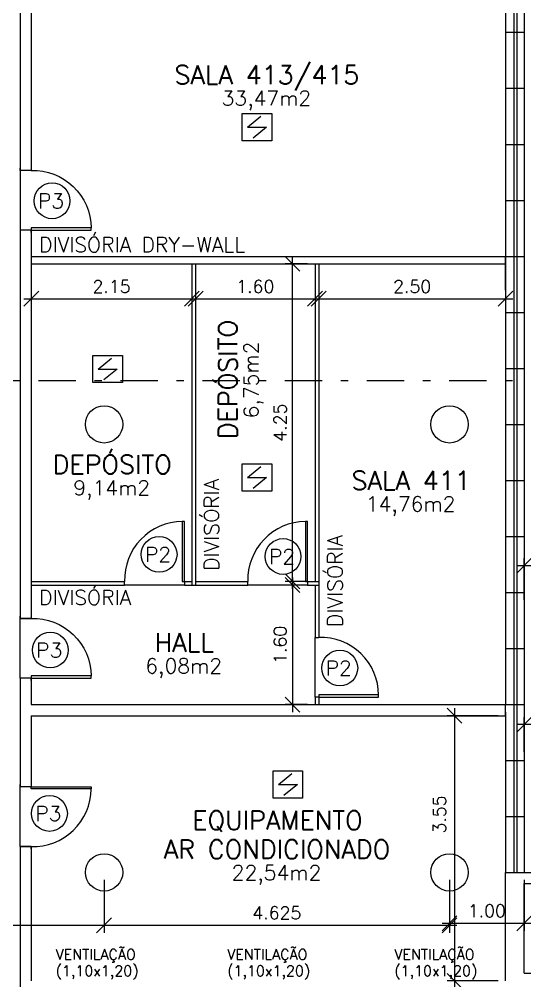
# Model space of a CAD drawing. Header units: millimetres. Extents: x 521 to 1055, y 261 to 520.
# Drawn here: x 609.55 to 616.32, y 403.8 to 416.67 of the extents above; entities that cross this region are included whole.
import ezdxf
from ezdxf.enums import TextEntityAlignment as Align

# ---------------------------------------------------------------- set-up
doc = ezdxf.new("R2010")
doc.units = ezdxf.units.MM
doc.linetypes.add('CONTINU', pattern=[0])
doc.linetypes.add('DASHDOTX2', pattern=[2, 1, -0.5, 0, -0.5])
doc.layers.add('0.1', color=8, linetype='Continuous', lineweight=13)
doc.layers.add('ppci', color=8, linetype='Continuous')
doc.styles.add('ROMANS', font='romans')
doc.styles.get("Standard").update_dxf_attribs({"font": 'romans.shx'})
doc.dimstyles.new('Fares Eng - 50', dxfattribs={"dimscale": 2, "dimtxt": 0.085, "dimasz": 0.1, "dimexe": 0.05, "dimexo": 0.05, "dimgap": 0.04, "dimtad": 1, "dimzin": 4, "dimdsep": 46, "dimtxsty": 'ROMANS', "dimblk1": 'OBLIQUE', "dimblk2": 'OBLIQUE', "dimsah": 1, "dimcen": 0.05, "dimdle": 0.05, "dimclrd": 8, "dimclre": 8, "dimclrt": 8, "dimaunit": 1, "dimadec": 0, "dimazin": 0, "dimtfac": 1, "dimtix": 1, "dimtmove": 2, "dimatfit": 0, "dimldrblk": 'OPEN90', "dimfxl": 1, "dimtolj": 1, "dimtzin": 0, "dimarcsym": 0})

# ---------------------------------------------------------------- blocks, each defined once
blk = doc.blocks.new('P80')
for points in [[(0, 0.86), (0, 0.83), (0.15, 0.83), (0.15, 0.86)], [(0, 0), (0, 0.03), (0.15, 0.03), (0.15, 0)]]:
    blk.add_lwpolyline(points)
blk.add_lwpolyline([(-0.8, 0.06), (0, 0.06), (0, 0.03), (-0.8, 0.03)], close=True)
at = {"color": 8}
blk.add_arc((-0.025, 0.056), 0.775, 88.1408, 179.6698, dxfattribs=at)
blk = doc.blocks.new('ÁREA')
for p in [(0.00005, 0.003762), (0, 0)]:
    blk.add_attdef('COMPARTIMENTO', text='', height=0.0025).set_placement(p, align=Align.CENTER)
at = {"color": 1}
for p in [(-0.00005, -0.003762), (-0.000099, -0.007523)]:
    blk.add_attdef('ÁREA', text='', height=0.002, dxfattribs=at).set_placement(p, align=Align.CENTER)
blk = doc.blocks.new('_OBLIQUE')
at = {"color": 0, "linetype": 'ByBlock'}
blk.add_line((-0.5, -0.5), (0.5, 0.5), dxfattribs=at)
blk = doc.blocks.new('*D745')
at = {"layer": '0.1', "color": 8, "linetype": 'CONTINU', "lineweight": -2, "transparency": 16777216}
for p, q in [((605.936, 405.146), (605.936, 404.439)), ((610.686, 405.146), (610.686, 404.439)), ((605.836, 404.539), (610.786, 404.539))]:
    blk.add_line(p, q, dxfattribs=at)
at = {"layer": 'DEFPOINTS', "color": 0, "linetype": 'CONTINU', "lineweight": -2, "transparency": 16777216}
for p in [(605.936, 405.246), (610.686, 405.246), (610.686, 404.539)]:
    blk.add_point(p, dxfattribs=at)
at = {"layer": '0.1', "color": 8, "linetype": 'CONTINU', "lineweight": -2, "transparency": 16777216, "xscale": 0.2, "yscale": 0.2, "zscale": 0.2, "rotation": 180}
blk.add_blockref('_OBLIQUE', (605.936, 404.539), dxfattribs=at)
at = {"layer": '0.1', "color": 8, "linetype": 'CONTINU', "lineweight": -2, "transparency": 16777216, "xscale": 0.2, "yscale": 0.2, "zscale": 0.2}
blk.add_blockref('_OBLIQUE', (610.686, 404.539), dxfattribs=at)
at = {"layer": '0.1', "color": 8, "linetype": 'CONTINU', "transparency": 16777216, "insert": (608.311, 404.704), "char_height": 0.17, "attachment_point": 5, "style": 'ROMANS'}
blk.add_mtext('\\A1;4.75', dxfattribs=at)
blk = doc.blocks.new('_Open90')
at = {"color": 0, "linetype": 'ByBlock', "lineweight": -2}
for p, q in [((0, 0), (-1, 0)), ((-0.5, 0.5), (0, 0)), ((0, 0), (-0.5, -0.5))]:
    blk.add_line(p, q, dxfattribs=at)
blk = doc.blocks.new('*D746')
at = {"layer": '0.1', "color": 8, "linetype": 'CONTINU', "lineweight": -2, "transparency": 16777216}
for p, q in [((610.686, 405.146), (610.686, 404.439)), ((615.311, 405.146), (615.311, 404.439)), ((610.586, 404.539), (615.411, 404.539))]:
    blk.add_line(p, q, dxfattribs=at)
at = {"layer": 'DEFPOINTS', "color": 0, "linetype": 'CONTINU', "lineweight": -2, "transparency": 16777216}
for p in [(610.686, 405.246), (615.311, 405.246), (615.311, 404.539)]:
    blk.add_point(p, dxfattribs=at)
at = {"layer": '0.1', "color": 8, "linetype": 'CONTINU', "lineweight": -2, "transparency": 16777216, "xscale": 0.2, "yscale": 0.2, "zscale": 0.2, "rotation": 180}
blk.add_blockref('_OBLIQUE', (610.686, 404.539), dxfattribs=at)
at = {"layer": '0.1', "color": 8, "linetype": 'CONTINU', "lineweight": -2, "transparency": 16777216, "xscale": 0.2, "yscale": 0.2, "zscale": 0.2}
blk.add_blockref('_OBLIQUE', (615.311, 404.539), dxfattribs=at)
at = {"layer": '0.1', "color": 8, "linetype": 'CONTINU', "transparency": 16777216, "insert": (612.999, 404.704), "char_height": 0.17, "attachment_point": 5, "style": 'ROMANS'}
blk.add_mtext('\\A1;4.625', dxfattribs=at)
blk = doc.blocks.new('*D747')
at = {"layer": '0.1', "color": 8, "linetype": 'CONTINU', "lineweight": -2, "transparency": 16777216}
for p, q in [((615.311, 405.146), (615.311, 404.466)), ((616.311, 405.146), (616.311, 404.466)), ((615.211, 404.566), (616.411, 404.566))]:
    blk.add_line(p, q, dxfattribs=at)
at = {"layer": 'DEFPOINTS', "color": 0, "linetype": 'CONTINU', "lineweight": -2, "transparency": 16777216}
for p in [(615.311, 405.246), (616.311, 405.246), (616.311, 404.566)]:
    blk.add_point(p, dxfattribs=at)
at = {"layer": '0.1', "color": 8, "linetype": 'CONTINU', "lineweight": -2, "transparency": 16777216, "xscale": 0.2, "yscale": 0.2, "zscale": 0.2, "rotation": 180}
blk.add_blockref('_OBLIQUE', (615.311, 404.566), dxfattribs=at)
at = {"layer": '0.1', "color": 8, "linetype": 'CONTINU', "lineweight": -2, "transparency": 16777216, "xscale": 0.2, "yscale": 0.2, "zscale": 0.2}
blk.add_blockref('_OBLIQUE', (616.311, 404.566), dxfattribs=at)
at = {"layer": '0.1', "color": 8, "linetype": 'CONTINU', "transparency": 16777216, "insert": (615.811, 404.731), "char_height": 0.17, "attachment_point": 5, "style": 'ROMANS'}
blk.add_mtext('\\A1;1.00', dxfattribs=at)
blk = doc.blocks.new('*D765')
at = {"layer": '0.1', "color": 8, "linetype": 'CONTINU', "lineweight": -2, "transparency": 16777216}
for p, q in [((616.311, 408.896), (616.311, 409.454)), ((620.011, 408.896), (620.011, 409.454)), ((620.111, 409.354), (616.211, 409.354))]:
    blk.add_line(p, q, dxfattribs=at)
at = {"layer": 'DEFPOINTS', "color": 0, "linetype": 'CONTINU', "lineweight": -2, "transparency": 16777216}
for p in [(616.311, 409.354), (616.311, 408.796), (620.011, 408.796)]:
    blk.add_point(p, dxfattribs=at)
at = {"layer": '0.1', "color": 8, "linetype": 'CONTINU', "lineweight": -2, "transparency": 16777216, "xscale": 0.2, "yscale": 0.2, "zscale": 0.2, "rotation": 180}
blk.add_blockref('_OBLIQUE', (616.311, 409.354), dxfattribs=at)
at = {"layer": '0.1', "color": 8, "linetype": 'CONTINU', "lineweight": -2, "transparency": 16777216, "xscale": 0.2, "yscale": 0.2, "zscale": 0.2}
blk.add_blockref('_OBLIQUE', (620.011, 409.354), dxfattribs=at)
at = {"layer": '0.1', "color": 8, "linetype": 'CONTINU', "transparency": 16777216, "insert": (618.161, 409.519), "char_height": 0.17, "attachment_point": 5, "style": 'ROMANS'}
blk.add_mtext('\\A1;3.70', dxfattribs=at)
blk = doc.blocks.new('*D772')
at = {"layer": '0.1', "color": 8, "linetype": 'CONTINU', "lineweight": -2, "transparency": 16777216}
for p, q in [((616.311, 406.862), (616.311, 407.325)), ((616.881, 406.862), (616.881, 407.325)), ((616.981, 407.225), (616.211, 407.225))]:
    blk.add_line(p, q, dxfattribs=at)
at = {"layer": 'DEFPOINTS', "color": 0, "linetype": 'CONTINU', "lineweight": -2, "transparency": 16777216}
for p in [(616.311, 407.225), (616.311, 406.762), (616.881, 406.762)]:
    blk.add_point(p, dxfattribs=at)
at = {"layer": '0.1', "color": 8, "linetype": 'CONTINU', "lineweight": -2, "transparency": 16777216, "xscale": 0.2, "yscale": 0.2, "zscale": 0.2, "rotation": 180}
blk.add_blockref('_OBLIQUE', (616.311, 407.225), dxfattribs=at)
at = {"layer": '0.1', "color": 8, "linetype": 'CONTINU', "lineweight": -2, "transparency": 16777216, "xscale": 0.2, "yscale": 0.2, "zscale": 0.2}
blk.add_blockref('_OBLIQUE', (616.881, 407.225), dxfattribs=at)
at = {"layer": '0.1', "color": 8, "linetype": 'CONTINU', "transparency": 16777216, "insert": (616.596, 407.39), "char_height": 0.17, "attachment_point": 5, "style": 'ROMANS'}
blk.add_mtext('\\A1;.57', dxfattribs=at)
blk = doc.blocks.new('*D825')
at = {"layer": '0.1', "color": 8, "lineweight": -2, "transparency": 16777216}
for p, q in [((615.378, 407.444), (615.378, 403.694)), ((615.961, 407.344), (615.278, 407.344)), ((615.961, 403.794), (615.278, 403.794))]:
    blk.add_line(p, q, dxfattribs=at)
at = {"layer": 'DEFPOINTS', "color": 0, "lineweight": -2, "transparency": 16777216}
for p in [(616.061, 407.344), (615.378, 403.794), (616.061, 403.794)]:
    blk.add_point(p, dxfattribs=at)
at = {"layer": '0.1', "color": 8, "lineweight": -2, "transparency": 16777216, "xscale": 0.2, "yscale": 0.2, "zscale": 0.2}
for p, rotation in [((615.378, 407.344), 90), ((615.378, 403.794), 270)]:
    blk.add_blockref('_OBLIQUE', p, dxfattribs=dict(at, rotation=rotation))
at = {"layer": '0.1', "color": 8, "transparency": 16777216, "insert": (615.178, 406.022), "char_height": 0.17, "attachment_point": 5, "rotation": 90, "style": 'ROMANS'}
blk.add_mtext('\\A1;3.55', dxfattribs=at)
blk = doc.blocks.new('*D834')
at = {"layer": '0.1', "color": 8, "linetype": 'CONTINU', "lineweight": -2, "transparency": 16777216}
for p, q in [((608.841, 421.846), (608.841, 403.546)), ((609.461, 421.746), (608.741, 421.746)), ((609.461, 403.646), (608.741, 403.646))]:
    blk.add_line(p, q, dxfattribs=at)
at = {"layer": 'DEFPOINTS', "color": 0, "linetype": 'CONTINU', "lineweight": -2, "transparency": 16777216}
for p in [(609.561, 421.746), (608.841, 403.646), (609.561, 403.646)]:
    blk.add_point(p, dxfattribs=at)
at = {"layer": '0.1', "color": 8, "linetype": 'CONTINU', "lineweight": -2, "transparency": 16777216, "xscale": 0.2, "yscale": 0.2, "zscale": 0.2}
for p, rotation in [((608.841, 421.746), 90), ((608.841, 403.646), 270)]:
    blk.add_blockref('_OBLIQUE', p, dxfattribs=dict(at, rotation=rotation))
at = {"layer": '0.1', "color": 8, "linetype": 'CONTINU', "transparency": 16777216, "insert": (608.676, 412.696), "char_height": 0.17, "attachment_point": 5, "rotation": 90, "style": 'ROMANS'}
blk.add_mtext('\\A1;18.10', dxfattribs=at)
blk = doc.blocks.new('*D3266')
at = {"layer": '0.1', "color": 8, "linetype": 'CONTINU', "lineweight": -2, "transparency": 16777216}
for p, q in [((609.711, 413.296), (609.711, 412.828)), ((611.861, 413.296), (611.861, 412.828)), ((609.611, 412.928), (611.961, 412.928))]:
    blk.add_line(p, q, dxfattribs=at)
at = {"layer": 'DEFPOINTS', "color": 0, "linetype": 'CONTINU', "lineweight": -2, "transparency": 16777216}
for p in [(609.711, 413.396), (611.861, 413.396), (611.861, 412.928)]:
    blk.add_point(p, dxfattribs=at)
at = {"layer": '0.1', "color": 8, "linetype": 'CONTINU', "lineweight": -2, "transparency": 16777216, "xscale": 0.2, "yscale": 0.2, "zscale": 0.2, "rotation": 180}
blk.add_blockref('_OBLIQUE', (609.711, 412.928), dxfattribs=at)
at = {"layer": '0.1', "color": 8, "linetype": 'CONTINU', "lineweight": -2, "transparency": 16777216, "xscale": 0.2, "yscale": 0.2, "zscale": 0.2}
blk.add_blockref('_OBLIQUE', (611.861, 412.928), dxfattribs=at)
at = {"layer": '0.1', "color": 8, "linetype": 'CONTINU', "lineweight": -2, "transparency": 16777216, "insert": (610.786, 413.093), "char_height": 0.17, "attachment_point": 5, "style": 'ROMANS'}
blk.add_mtext('\\A1;2.15', dxfattribs=at)
blk = doc.blocks.new('*D3267')
at = {"layer": '0.1', "color": 8, "linetype": 'CONTINU', "lineweight": -2, "transparency": 16777216}
for p, q in [((611.911, 413.296), (611.911, 412.828)), ((613.511, 413.296), (613.511, 412.828)), ((611.811, 412.928), (613.611, 412.928))]:
    blk.add_line(p, q, dxfattribs=at)
at = {"layer": 'DEFPOINTS', "color": 0, "linetype": 'CONTINU', "lineweight": -2, "transparency": 16777216}
for p in [(611.911, 413.396), (613.511, 413.396), (613.511, 412.928)]:
    blk.add_point(p, dxfattribs=at)
at = {"layer": '0.1', "color": 8, "linetype": 'CONTINU', "lineweight": -2, "transparency": 16777216, "xscale": 0.2, "yscale": 0.2, "zscale": 0.2, "rotation": 180}
blk.add_blockref('_OBLIQUE', (611.911, 412.928), dxfattribs=at)
at = {"layer": '0.1', "color": 8, "linetype": 'CONTINU', "lineweight": -2, "transparency": 16777216, "xscale": 0.2, "yscale": 0.2, "zscale": 0.2}
blk.add_blockref('_OBLIQUE', (613.511, 412.928), dxfattribs=at)
at = {"layer": '0.1', "color": 8, "linetype": 'CONTINU', "lineweight": -2, "transparency": 16777216, "insert": (612.711, 413.093), "char_height": 0.17, "attachment_point": 5, "style": 'ROMANS'}
blk.add_mtext('\\A1;1.60', dxfattribs=at)
blk = doc.blocks.new('*D3268')
at = {"layer": '0.1', "color": 8, "linetype": 'CONTINU', "lineweight": -2, "transparency": 16777216}
for p, q in [((613.561, 413.296), (613.561, 412.828)), ((616.061, 413.296), (616.061, 412.828)), ((613.461, 412.928), (616.161, 412.928))]:
    blk.add_line(p, q, dxfattribs=at)
at = {"layer": 'DEFPOINTS', "color": 0, "linetype": 'CONTINU', "lineweight": -2, "transparency": 16777216}
for p in [(613.561, 413.396), (616.061, 413.396), (616.061, 412.928)]:
    blk.add_point(p, dxfattribs=at)
at = {"layer": '0.1', "color": 8, "linetype": 'CONTINU', "lineweight": -2, "transparency": 16777216, "xscale": 0.2, "yscale": 0.2, "zscale": 0.2, "rotation": 180}
blk.add_blockref('_OBLIQUE', (613.561, 412.928), dxfattribs=at)
at = {"layer": '0.1', "color": 8, "linetype": 'CONTINU', "lineweight": -2, "transparency": 16777216, "xscale": 0.2, "yscale": 0.2, "zscale": 0.2}
blk.add_blockref('_OBLIQUE', (616.061, 412.928), dxfattribs=at)
at = {"layer": '0.1', "color": 8, "linetype": 'CONTINU', "lineweight": -2, "transparency": 16777216, "insert": (614.811, 413.093), "char_height": 0.17, "attachment_point": 5, "style": 'ROMANS'}
blk.add_mtext('\\A1;2.50', dxfattribs=at)
blk = doc.blocks.new('*D3269')
at = {"layer": '0.1', "color": 8, "linetype": 'CONTINU', "lineweight": -2, "transparency": 16777216}
for p, q in [((613.209, 409.044), (613.209, 413.496)), ((613.411, 413.396), (613.109, 413.396)), ((613.411, 409.144), (613.109, 409.144))]:
    blk.add_line(p, q, dxfattribs=at)
at = {"layer": 'DEFPOINTS', "color": 0, "linetype": 'CONTINU', "lineweight": -2, "transparency": 16777216}
for p in [(613.209, 413.396), (613.511, 413.396), (613.511, 409.144)]:
    blk.add_point(p, dxfattribs=at)
at = {"layer": '0.1', "color": 8, "linetype": 'CONTINU', "lineweight": -2, "transparency": 16777216, "xscale": 0.2, "yscale": 0.2, "zscale": 0.2}
for p, rotation in [((613.209, 413.396), 90), ((613.209, 409.144), 270)]:
    blk.add_blockref('_OBLIQUE', p, dxfattribs=dict(at, rotation=rotation))
at = {"layer": '0.1', "color": 8, "linetype": 'CONTINU', "lineweight": -2, "transparency": 16777216, "insert": (613.044, 411.27), "char_height": 0.17, "attachment_point": 5, "rotation": 90, "style": 'ROMANS'}
blk.add_mtext('\\A1;4.25', dxfattribs=at)
blk = doc.blocks.new('*D3270')
at = {"layer": '0.1', "color": 8, "linetype": 'CONTINU', "lineweight": -2, "transparency": 16777216}
for p, q in [((613.209, 409.194), (613.209, 407.394)), ((613.411, 409.094), (613.109, 409.094)), ((613.411, 407.494), (613.109, 407.494))]:
    blk.add_line(p, q, dxfattribs=at)
at = {"layer": 'DEFPOINTS', "color": 0, "linetype": 'CONTINU', "lineweight": -2, "transparency": 16777216}
for p in [(613.511, 409.094), (613.209, 407.494), (613.511, 407.494)]:
    blk.add_point(p, dxfattribs=at)
at = {"layer": '0.1', "color": 8, "linetype": 'CONTINU', "lineweight": -2, "transparency": 16777216, "xscale": 0.2, "yscale": 0.2, "zscale": 0.2}
for p, rotation in [((613.209, 409.094), 90), ((613.209, 407.494), 270)]:
    blk.add_blockref('_OBLIQUE', p, dxfattribs=dict(at, rotation=rotation))
at = {"layer": '0.1', "color": 8, "linetype": 'CONTINU', "lineweight": -2, "transparency": 16777216, "insert": (613.044, 408.294), "char_height": 0.17, "attachment_point": 5, "rotation": 90, "style": 'ROMANS'}
blk.add_mtext('\\A1;1.60', dxfattribs=at)

msp = doc.modelspace()

# ---------------------------------------------------------------- linework, layer by layer
at = {"layer": '0.1', "color": 8, "linetype": 'CONTINU'}
for p, q in [((616.17144, 423.09649), (616.17144, 405.24649)), ((616.21144, 423.09649), (616.21144, 405.24649)), ((616.31144, 423.09649), (616.31144, 405.24649)), ((616.06144, 417.24649), (616.06144, 414.74649)), ((616.06144, 416.49649), (616.31144, 416.49649)), ((616.06144, 415.74649), (616.31144, 415.74649)), ((616.06144, 414.99649), (616.31144, 414.99649)), ((609.56144, 414.64649), (609.56144, 413.84649)), ((616.06144, 414.74649), (616.06144, 413.49649)), ((616.06144, 414.24649), (616.31144, 414.24649)), ((616.06144, 413.49649), (616.31144, 413.49649)), ((616.06144, 413.49649), (616.06144, 412.74649)), ((611.86144, 413.39649), (611.86144, 409.09357)), ((611.91144, 413.39649), (611.91144, 409.09357)), ((613.51144, 413.39649), (613.51144, 409.14357)), ((613.56144, 413.39649), (613.56144, 408.39357)), ((616.06144, 413.04357), (616.06144, 413.44649)), ((616.06144, 413.39649), (616.06144, 411.24649)), ((616.06144, 412.74649), (616.31144, 412.74649)), ((616.06144, 411.99649), (616.31144, 411.99649)), ((616.06144, 411.24649), (616.31144, 411.24649)), ((616.06144, 411.24649), (616.06144, 407.49357)), ((616.06144, 410.49649), (616.31144, 410.49649)), ((616.06144, 409.74649), (616.31144, 409.74649)), ((609.71144, 409.14357), (610.96144, 409.14357)), ((610.96144, 409.09357), (610.96144, 409.14357)), ((611.76144, 409.14357), (611.76144, 409.09357)), ((611.76144, 409.14357), (611.86144, 409.14357)), ((611.91144, 409.14357), (612.61144, 409.14357)), ((612.61144, 409.09357), (612.61144, 409.14357)), ((613.41144, 409.14357), (613.41144, 409.09357)), ((613.41144, 409.14357), (613.56144, 409.14357)), ((609.71144, 409.09357), (610.96144, 409.09357)), ((611.76144, 409.09357), (612.61144, 409.09357)), ((613.41144, 409.09357), (613.56144, 409.09357)), ((613.51144, 409.09357), (613.51144, 408.39357)), ((616.06144, 408.99649), (616.31144, 408.99649)), ((609.56144, 407.84649), (609.56144, 408.64649)), ((616.06144, 408.24649), (616.31144, 408.24649)), ((616.06144, 407.49649), (616.31144, 407.49649)), ((616.06144, 407.39357), (616.06144, 405.24649)), ((616.06144, 406.74649), (616.31144, 406.74649)), ((609.56144, 405.59357), (609.56144, 406.39357)), ((616.06144, 405.99649), (616.31144, 405.99649))]:
    msp.add_line(p, q, dxfattribs=at)
at = {"layer": '0.1', "color": 7}
for p, q in [((609.56144, 418.74649), (609.56144, 414.64649)), ((609.71144, 418.74649), (609.71144, 414.64649)), ((609.71144, 414.64649), (609.56144, 414.64649)), ((609.71144, 413.84649), (609.56144, 413.84649)), ((609.56144, 413.84649), (609.56144, 408.64649)), ((609.71144, 413.84649), (609.71144, 408.64649)), ((609.71144, 413.49649), (616.06144, 413.49649)), ((616.06144, 413.39649), (616.06144, 413.49649)), ((609.71144, 413.39649), (616.06144, 413.39649)), ((609.56144, 408.64649), (609.71144, 408.64649)), ((609.71144, 407.84649), (609.56144, 407.84649)), ((609.56144, 407.84649), (609.56144, 406.39357)), ((609.71144, 407.84649), (609.71144, 407.49357)), ((609.71144, 407.49357), (616.06144, 407.49357)), ((616.06144, 407.34357), (616.06144, 407.49357)), ((609.71144, 407.34357), (616.06144, 407.34357)), ((609.71144, 407.34357), (609.71144, 406.39357)), ((609.71144, 406.39357), (609.56144, 406.39357)), ((609.56144, 405.59357), (609.71144, 405.59357)), ((609.56144, 405.59357), (609.56144, 403.64649)), ((609.71144, 405.59357), (609.71144, 403.79357)), ((616.06144, 405.24649), (616.81144, 405.24649)), ((616.06144, 403.79357), (616.06144, 405.24649)), ((616.31144, 403.89649), (616.31144, 405.09649)), ((616.31144, 405.09649), (616.81144, 405.09649)), ((616.31144, 403.89649), (616.88144, 403.89649))]:
    msp.add_line(p, q, dxfattribs=at)
at = {"layer": '0.1', "color": 8, "linetype": 'DASHDOTX2', "ltscale": 0.5}
msp.add_line((599.90576, 411.83162), (620.3808, 411.83162), dxfattribs=at)
at = {"layer": '0.1', "color": 8, "linetype": 'CONTINU', "lineweight": -2}
for p, q in [((611.76144, 409.09357), (610.96144, 409.09357)), ((613.41144, 409.09357), (612.61144, 409.09357)), ((613.51144, 407.59357), (613.51144, 408.39357))]:
    msp.add_line(p, q, dxfattribs=at)
at = {"layer": '0.1', "color": 8}
for p, q in [((613.51144, 408.39357), (613.56144, 408.39357)), ((613.56144, 407.59357), (613.51144, 407.59357)), ((613.51144, 407.59357), (613.51144, 407.49357)), ((613.56144, 407.59357), (613.56144, 407.49357))]:
    msp.add_line(p, q, dxfattribs=at)
for points in [[(611.73144, 409.94357), (611.73144, 409.14357), (611.76144, 409.14357), (611.76144, 409.94357)], [(613.38144, 409.94357), (613.38144, 409.14357), (613.41144, 409.14357), (613.41144, 409.94357)], [(614.36144, 407.62357), (613.56144, 407.62357), (613.56144, 407.59357), (614.36144, 407.59357)]]:
    msp.add_lwpolyline(points, close=True, dxfattribs=at)
for centre in [(609.98916, 414.24029), (611.42316, 409.50505), (613.08249, 409.47695), (609.96607, 408.22399), (613.84185, 407.98307), (609.95442, 406.03583)]:
    msp.add_circle(centre, 0.23964, dxfattribs=at)
at = {"layer": '0.1', "color": 7}
for centre in [(610.68644, 411.24649), (615.31144, 411.24649), (610.68644, 405.24649), (615.31144, 405.24649)]:
    msp.add_circle(centre, 0.25, dxfattribs=at)
at = {"layer": '0.1', "color": 8}
for centre, start, end in [((611.73591, 409.16871), 90.330199, 181.859182), ((613.38591, 409.16871), 90.330199, 181.859182), ((613.58658, 407.6191), 0.330199, 91.859182)]:
    msp.add_arc(centre, 0.77487, start, end, dxfattribs=at)
at = {"layer": 'ppci', "color": 10, "linetype": 'Continuous'}
for p, q in [((612.60629, 415.22661), (612.78492, 415.37292)), ((612.60629, 415.22661), (612.8596, 415.22661)), ((612.8596, 415.22661), (612.68097, 415.08029)), ((610.60875, 411.98742), (610.78738, 412.13373)), ((610.60875, 411.98742), (610.86206, 411.98742)), ((610.86206, 411.98742), (610.68343, 411.8411)), ((612.60629, 410.5346), (612.78492, 410.68091)), ((612.60629, 410.5346), (612.8596, 410.5346)), ((612.8596, 410.5346), (612.68097, 410.38828)), ((613.02041, 406.42384), (613.19904, 406.57016)), ((613.02041, 406.42384), (613.27372, 406.42384)), ((613.27372, 406.42384), (613.09509, 406.27753))]:
    msp.add_line(p, q, dxfattribs=at)
for points in [[(612.53505, 415.40881), (612.93084, 415.40881), (612.93084, 415.0444), (612.53505, 415.0444)], [(610.53751, 412.16963), (610.9333, 412.16963), (610.9333, 411.80521), (610.53751, 411.80521)], [(612.53505, 410.71681), (612.93084, 410.71681), (612.93084, 410.35239), (612.53505, 410.35239)], [(612.94916, 406.60605), (613.34496, 406.60605), (613.34496, 406.24163), (612.94916, 406.24163)]]:
    msp.add_lwpolyline(points, close=True, dxfattribs=at)

# ---------------------------------------------------------------- block references
at = {"layer": '0.1', "color": 8}
ref = msp.add_blockref('ÁREA', (612.86569, 415.80246), dxfattribs=dict(at, xscale=133.3333333333333, yscale=133.3333333333333, zscale=133.3333333333333))
ref.add_attrib('COMPARTIMENTO', 'SALA 413/415', dxfattribs={"layer": '0', "color": 3, "height": 0.25}).set_placement((612.86569, 415.80246), align=Align.CENTER)
ref.add_attrib('ÁREA', '33,47m2', dxfattribs={"layer": '0', "color": 1, "height": 0.2}).set_placement((612.85906, 415.51451), align=Align.CENTER)
at = {"layer": '0.1', "color": 8, "xscale": -1}
for p in [(609.71144, 413.81649), (609.71144, 407.81649)]:
    msp.add_blockref('P80', p, dxfattribs=at)
at = {"layer": '0.1', "color": 8}
ref = msp.add_blockref('ÁREA', (612.46716, 411.84803), dxfattribs=dict(at, xscale=133.3333333333333, yscale=133.3333333333333, zscale=133.3333333333333, rotation=90))
ref.add_attrib('COMPARTIMENTO', 'DEPÓSITO', dxfattribs={"layer": '0', "color": 3, "height": 0.25, "rotation": 90}).set_placement((612.46716, 411.84803), align=Align.CENTER)
ref.add_attrib('ÁREA', '6,75m2', dxfattribs={"layer": '0', "color": 1, "height": 0.2, "rotation": 90}).set_placement((612.75512, 411.8414), align=Align.CENTER)
ref = msp.add_blockref('ÁREA', (610.79489, 410.5842), dxfattribs=dict(at, xscale=133.3333333333333, yscale=133.3333333333333, zscale=133.3333333333333))
ref.add_attrib('COMPARTIMENTO', 'DEPÓSITO', dxfattribs={"layer": '0', "color": 3, "height": 0.25}).set_placement((610.79489, 410.5842), align=Align.CENTER)
ref.add_attrib('ÁREA', '9,14m2', dxfattribs={"layer": '0', "color": 1, "height": 0.2}).set_placement((610.78826, 410.29625), align=Align.CENTER)
ref = msp.add_blockref('ÁREA', (614.79728, 410.36905), dxfattribs=dict(at, xscale=133.3333333333333, yscale=133.3333333333333, zscale=133.3333333333333))
ref.add_attrib('COMPARTIMENTO', 'SALA 411', dxfattribs={"layer": '0', "color": 3, "height": 0.25}).set_placement((614.79728, 410.36905), align=Align.CENTER)
ref.add_attrib('ÁREA', '14,76m2', dxfattribs={"layer": '0', "color": 1, "height": 0.2}).set_placement((614.79065, 410.08109), align=Align.CENTER)
ref = msp.add_blockref('ÁREA', (611.75878, 408.19965), dxfattribs=dict(at, xscale=133.3333333333333, yscale=133.3333333333333, zscale=133.3333333333333))
ref.add_attrib('COMPARTIMENTO', 'HALL', dxfattribs={"layer": '0', "color": 3, "height": 0.25}).set_placement((611.75878, 408.19965), align=Align.CENTER)
ref.add_attrib('ÁREA', '6,08m2', dxfattribs={"layer": '0', "color": 1, "height": 0.2}).set_placement((611.75214, 407.9117), align=Align.CENTER)
at = {"layer": '0.1', "color": 8, "rotation": 180}
msp.add_blockref('P80', (609.71144, 406.42357), dxfattribs=at)
at = {"layer": '0.1', "color": 8}
ref = msp.add_blockref('ÁREA', (613.00158, 405.43114), dxfattribs=dict(at, xscale=133.3333333333333, yscale=133.3333333333333, zscale=133.3333333333333))
ref.add_attrib('COMPARTIMENTO', 'AR CONDICIONADO', dxfattribs={"layer": '0', "color": 3, "height": 0.25}).set_placement((613.00158, 405.43114), align=Align.CENTER)
ref.add_attrib('ÁREA', '22,54m2', dxfattribs={"layer": '0', "color": 1, "height": 0.2}).set_placement((612.99495, 405.14318), align=Align.CENTER)
ref.add_attrib('COMPARTIMENTO', 'EQUIPAMENTO', dxfattribs={"layer": '0', "color": 3, "height": 0.25}).set_placement((613.00821, 405.81936), align=Align.CENTER)

# ---------------------------------------------------------------- texts
for s, height, p in [('P3', 0.2, (609.79855, 414.13878)), ('DIVISÓRIA DRY-WALL', 0.2, (609.81506, 413.55201)), ('P2', 0.2, (611.23255, 409.40353)), ('P2', 0.2, (612.89188, 409.37544)), ('DIVISÓRIA', 0.2, (609.81506, 408.82767)), ('P3', 0.2, (609.77546, 408.12248)), ('P2', 0.2, (613.65124, 407.88155)), ('P3', 0.2, (609.76381, 405.93432)), ('VENTILAÇÃO', 0.14, (610.03749, 404.07788)), ('VENTILAÇÃO', 0.14, (612.33554, 404.07788)), ('VENTILAÇÃO', 0.14, (614.57289, 404.07788)), ('(1,10x1,20)', 0.14, (610.03749, 403.85814)), ('(1,10x1,20)', 0.14, (612.33554, 403.85814)), ('(1,10x1,20)', 0.14, (614.57289, 403.85814))]:
    msp.add_text(s, height=height, dxfattribs=at).set_placement(p)
for p in [(612.22393, 409.28535), (613.87856, 408.53395)]:
    msp.add_text('DIVISÓRIA', height=0.2, rotation=90, dxfattribs=at).set_placement(p)

# ---------------------------------------------------------------- dimensions: what is measured, and where the dimension line sits
at = {"layer": '0.1', "color": 8, "linetype": 'CONTINU'}
dim = msp.add_linear_dim(base=(608.84147, 403.64649), p1=(609.56144, 421.74649), p2=(609.56144, 403.64649), angle=90, dimstyle='Fares Eng - 50', dxfattribs=at)
dim.commit()
dim.dimension.update_dxf_attribs({"geometry": '*D834', "text_midpoint": (608.67647, 412.69649)})
at = {"layer": '0.1', "color": 8, "linetype": 'CONTINU', "lineweight": -2}
for base, p1, p2, picture, middle in [((613.20857, 413.39649), (613.51144, 409.14357), (613.51144, 413.39649), '*D3269', (613.04357, 411.27003)), ((613.20857, 407.49357), (613.51144, 409.09357), (613.51144, 407.49357), '*D3270', (613.04357, 408.29357))]:
    dim = msp.add_linear_dim(base=base, p1=p1, p2=p2, angle=90, dimstyle='Fares Eng - 50', dxfattribs=at)
    dim.commit()
    dim.dimension.update_dxf_attribs({"geometry": picture, "text_midpoint": middle})
for base, p1, p2, picture, middle in [((611.86144, 412.92753), (609.71144, 413.39649), (611.86144, 413.39649), '*D3266', (610.78644, 413.09253)), ((613.51144, 412.92753), (611.91144, 413.39649), (613.51144, 413.39649), '*D3267', (612.71144, 413.09253)), ((616.06144, 412.92753), (613.56144, 413.39649), (616.06144, 413.39649), '*D3268', (614.81144, 413.09253))]:
    dim = msp.add_linear_dim(base=base, p1=p1, p2=p2, dimstyle='Fares Eng - 50', dxfattribs=at)
    dim.commit()
    dim.dimension.update_dxf_attribs({"geometry": picture, "text_midpoint": middle})
at = {"layer": '0.1', "color": 8, "linetype": 'CONTINU'}
for base, p1, p2, picture, middle in [((616.31144, 409.35358), (620.01144, 408.79649), (616.31144, 408.79649), '*D765', (618.16144, 409.51858)), ((616.31144, 407.2247), (616.88144, 406.76163), (616.31144, 406.76163), '*D772', (616.59644, 407.3897)), ((610.68644, 404.53869), (605.93644, 405.24649), (610.68644, 405.24649), '*D745', (608.31144, 404.70369)), ((616.31144, 404.56648), (615.31144, 405.24649), (616.31144, 405.24649), '*D747', (615.81144, 404.73148))]:
    dim = msp.add_linear_dim(base=base, p1=p1, p2=p2, dimstyle='Fares Eng - 50', dxfattribs=at)
    dim.commit()
    dim.dimension.update_dxf_attribs({"geometry": picture, "text_midpoint": middle})
at = {"layer": '0.1', "color": 7}
dim = msp.add_linear_dim(base=(615.37753, 403.79357), p1=(616.06144, 407.34357), p2=(616.06144, 403.79357), angle=90, dimstyle='Fares Eng - 50', dxfattribs=at)
dim.commit()
dim.dimension.update_dxf_attribs({"geometry": '*D825', "text_midpoint": (615.17753, 406.02242), "dimtype": 160})
at = {"layer": '0.1', "color": 8, "linetype": 'CONTINU'}
dim = msp.add_linear_dim(base=(615.31144, 404.53869), p1=(610.68644, 405.24649), p2=(615.31144, 405.24649), dimstyle='Fares Eng - 50', override={"dimdec": 3}, dxfattribs=at)
dim.commit()
dim.dimension.update_dxf_attribs({"geometry": '*D746', "text_midpoint": (612.99894, 404.70369)})

doc.saveas('drawing.dxf')
